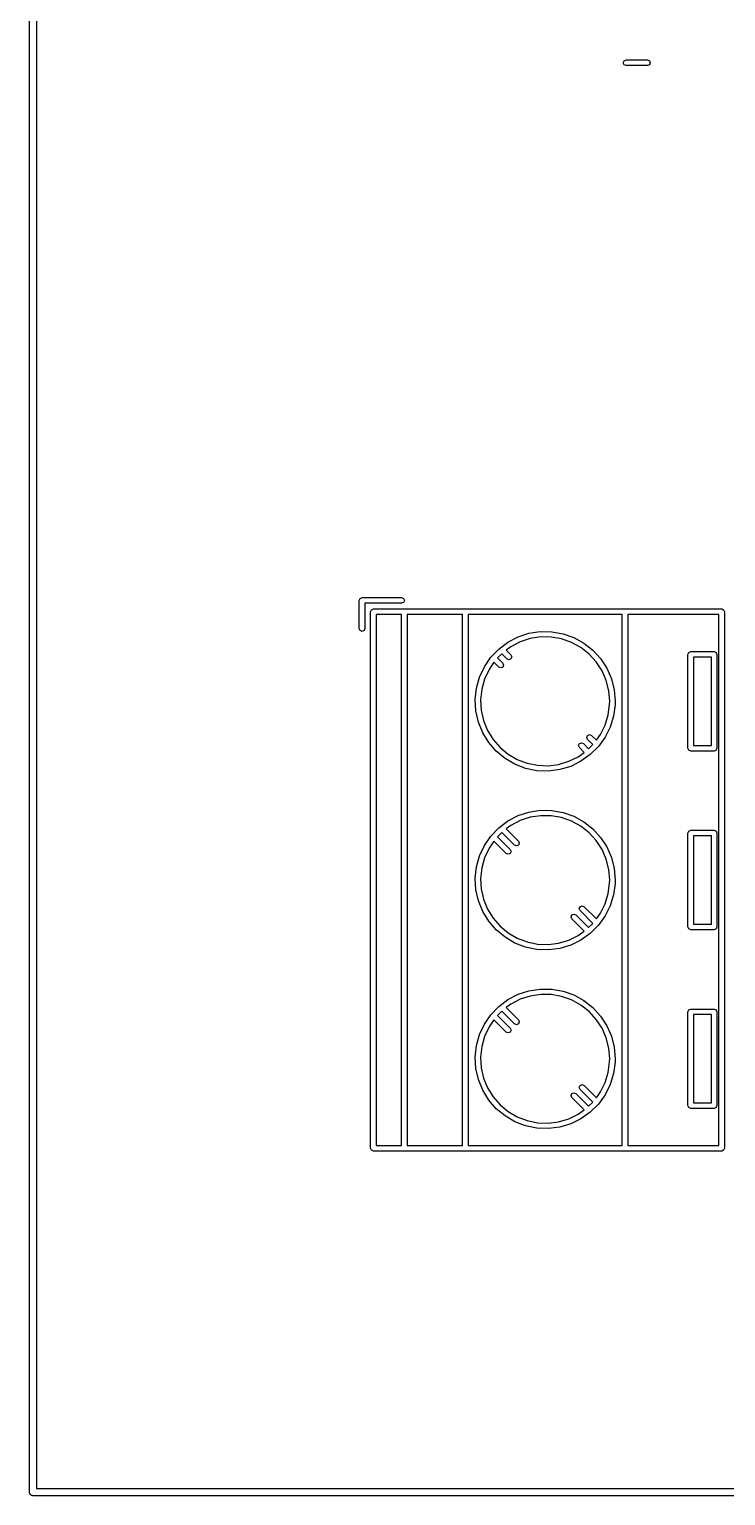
# Model space of a CAD drawing. Extents: x 10 to 287, y -200 to -10.
# Drawn here: x 33.42 to 48.25, y -122.34 to -91.09 of the extents above; entities that cross this region are included whole.
import ezdxf

# ---------------------------------------------------------------- set-up
doc = ezdxf.new("R2010")
doc.units = 0
doc.layers.add('BLACK', color=7, linetype='CONTINUOUS')

msp = doc.modelspace()

# ---------------------------------------------------------------- linework, layer by layer
at = {"layer": 'BLACK', "linetype": 'CONTINUOUS'}
for p, q in [((33.4159, -122.27), (33.4163, -36.7559)), ((33.5663, -36.8309), (33.5659, -122.195)), ((46.0679, -91.7971), (46.0855, -91.7546)), ((46.0855, -91.8395), (46.0679, -91.7971)), ((46.0855, -91.7546), (46.1279, -91.7371)), ((46.1279, -91.8571), (46.0855, -91.8395)), ((46.1279, -91.7371), (46.5821, -91.7371)), ((46.5821, -91.8571), (46.1279, -91.8571)), ((46.5821, -91.7371), (46.6245, -91.7546)), ((46.6245, -91.8395), (46.5821, -91.8571)), ((46.6245, -91.7546), (46.6421, -91.7971)), ((46.6421, -91.7971), (46.6245, -91.8395)), ((40.445, -103.26), (40.4626, -103.218)), ((40.445, -103.86), (40.445, -103.26)), ((40.4626, -103.218), (40.505, -103.2)), ((40.505, -103.2), (41.345, -103.2)), ((41.345, -103.32), (40.565, -103.32)), ((40.565, -103.32), (40.565, -103.86)), ((40.685, -103.5), (40.7026, -103.458)), ((40.7026, -103.458), (40.745, -103.44)), ((40.745, -103.44), (48.165, -103.44)), ((41.345, -103.2), (41.3874, -103.218)), ((41.3874, -103.302), (41.345, -103.32)), ((41.3874, -103.218), (41.405, -103.26)), ((41.405, -103.26), (41.3874, -103.302)), ((48.165, -103.44), (48.2074, -103.458)), ((48.2074, -103.458), (48.225, -103.5)), ((40.685, -114.94), (40.685, -103.5)), ((40.805, -103.56), (40.805, -114.88)), ((41.345, -103.56), (40.805, -103.56)), ((41.345, -114.88), (41.345, -103.56)), ((41.465, -103.56), (41.465, -114.88)), ((42.644, -103.56), (41.465, -103.56)), ((42.644, -114.88), (42.644, -103.56)), ((42.764, -103.56), (42.764, -114.88)), ((46.045, -103.56), (42.764, -103.56)), ((46.045, -114.88), (46.045, -103.56)), ((46.165, -103.56), (46.165, -114.88)), ((48.105, -103.56), (46.165, -103.56)), ((48.105, -114.88), (48.105, -103.56)), ((48.225, -103.5), (48.225, -114.94)), ((40.4626, -103.902), (40.445, -103.86)), ((40.505, -103.92), (40.4626, -103.902)), ((40.5474, -103.902), (40.505, -103.92)), ((40.565, -103.86), (40.5474, -103.902)), ((43.611, -104.149), (43.8276, -104.036)), ((43.8276, -104.036), (44.0597, -103.961)), ((44.0864, -104.073), (43.8723, -104.143)), ((44.0597, -103.961), (44.3011, -103.924)), ((44.3091, -104.039), (44.0864, -104.073)), ((44.3011, -103.924), (44.5452, -103.927)), ((44.5344, -104.041), (44.3091, -104.039)), ((44.7562, -104.081), (44.5344, -104.041)), ((44.5452, -103.927), (44.7856, -103.969)), ((44.9685, -104.156), (44.7562, -104.081)), ((44.7856, -103.969), (45.0158, -104.051)), ((45.0158, -104.051), (45.2296, -104.169)), ((43.2471, -104.472), (43.4157, -104.296)), ((43.48, -104.395), (43.3924, -104.487)), ((43.4157, -104.296), (43.611, -104.149)), ((43.5916, -104.506), (43.48, -104.395)), ((43.6725, -104.247), (43.5749, -104.32)), ((43.5749, -104.32), (43.6764, -104.422)), ((43.8723, -104.143), (43.6725, -104.247)), ((45.1657, -104.265), (44.9685, -104.156)), ((45.3425, -104.405), (45.1657, -104.265)), ((45.2296, -104.169), (45.4212, -104.32)), ((45.4942, -104.571), (45.3425, -104.405)), ((45.4212, -104.32), (45.5855, -104.501)), ((47.445, -104.41), (47.4626, -104.368)), ((47.4626, -104.368), (47.505, -104.35)), ((47.505, -104.35), (48.005, -104.35)), ((48.005, -104.35), (48.0474, -104.368)), ((48.0474, -104.368), (48.065, -104.41)), ((43.0066, -104.896), (43.1095, -104.674)), ((43.1095, -104.674), (43.2471, -104.472)), ((43.3141, -104.578), (43.2097, -104.731)), ((43.4176, -104.681), (43.3141, -104.578)), ((43.3924, -104.487), (43.5024, -104.597)), ((43.46, -104.699), (43.4176, -104.681)), ((43.5024, -104.681), (43.46, -104.699)), ((43.5024, -104.597), (43.52, -104.639)), ((43.52, -104.639), (43.5024, -104.681)), ((43.634, -104.524), (43.5916, -104.506)), ((43.6764, -104.506), (43.634, -104.524)), ((43.6764, -104.422), (43.694, -104.464)), ((43.694, -104.464), (43.6764, -104.506)), ((45.6165, -104.76), (45.4942, -104.571)), ((45.5855, -104.501), (45.7181, -104.706)), ((45.7181, -104.706), (45.8155, -104.93)), ((47.445, -106.41), (47.445, -104.41)), ((47.565, -104.47), (47.565, -106.35)), ((47.945, -104.47), (47.565, -104.47)), ((47.945, -106.35), (47.945, -104.47)), ((48.065, -104.41), (48.065, -106.41)), ((42.9414, -105.131), (43.0066, -104.896)), ((43.1149, -104.935), (43.0547, -105.152)), ((43.2097, -104.731), (43.1149, -104.935)), ((45.7064, -104.967), (45.6165, -104.76)), ((45.7612, -105.185), (45.7064, -104.967)), ((45.8155, -104.93), (45.875, -105.167)), ((42.9154, -105.374), (42.9414, -105.131)), ((43.0547, -105.152), (43.0307, -105.376)), ((45.7797, -105.41), (45.7612, -105.185)), ((45.875, -105.167), (45.895, -105.41)), ((42.9156, -105.376), (42.9154, -105.374)), ((42.9295, -105.617), (42.9156, -105.376)), ((42.9832, -105.856), (42.9295, -105.617)), ((43.0307, -105.376), (43.0437, -105.601)), ((43.0437, -105.601), (43.0932, -105.821)), ((45.7486, -105.701), (45.7781, -105.477)), ((45.7781, -105.477), (45.7797, -105.41)), ((45.8932, -105.483), (45.8613, -105.725)), ((45.895, -105.41), (45.8932, -105.483)), ((43.075, -106.082), (42.9832, -105.856)), ((43.0932, -105.821), (43.178, -106.03)), ((45.5833, -106.118), (45.6832, -105.916)), ((45.7904, -105.959), (45.6822, -106.177)), ((45.6832, -105.916), (45.7486, -105.701)), ((45.8613, -105.725), (45.7904, -105.959)), ((43.2026, -106.29), (43.075, -106.082)), ((43.178, -106.03), (43.2957, -106.222)), ((43.2957, -106.222), (43.4432, -106.392)), ((45.29, -106.181), (45.3076, -106.139)), ((45.3076, -106.223), (45.29, -106.181)), ((45.3076, -106.139), (45.35, -106.121)), ((45.4184, -106.334), (45.3076, -106.223)), ((45.35, -106.121), (45.3924, -106.139)), ((45.3924, -106.139), (45.4949, -106.241)), ((45.4949, -106.241), (45.5833, -106.118)), ((45.6822, -106.177), (45.5397, -106.376)), ((43.3625, -106.475), (43.2026, -106.29)), ((43.5504, -106.631), (43.3625, -106.475)), ((43.4432, -106.392), (43.6165, -106.536)), ((43.6165, -106.536), (43.811, -106.65)), ((44.9066, -106.69), (45.1089, -106.591)), ((45.1089, -106.591), (45.2357, -106.5)), ((45.116, -106.355), (45.1337, -106.312)), ((45.1334, -106.397), (45.116, -106.355)), ((45.2357, -106.5), (45.1334, -106.397)), ((45.1337, -106.312), (45.1762, -106.295)), ((45.3667, -106.548), (45.1679, -106.69)), ((45.1762, -106.295), (45.2186, -106.313)), ((45.2186, -106.313), (45.3287, -106.424)), ((45.3287, -106.424), (45.4184, -106.334)), ((45.5397, -106.376), (45.3667, -106.548)), ((47.4626, -106.452), (47.445, -106.41)), ((47.505, -106.47), (47.4626, -106.452)), ((48.005, -106.47), (47.505, -106.47)), ((47.565, -106.35), (47.945, -106.35)), ((48.0474, -106.452), (48.005, -106.47)), ((48.065, -106.41), (48.0474, -106.452)), ((43.7612, -106.754), (43.5504, -106.631)), ((43.9893, -106.841), (43.7612, -106.754)), ((43.811, -106.65), (44.0215, -106.73)), ((44.2286, -106.89), (43.9893, -106.841)), ((44.0215, -106.73), (44.2422, -106.775)), ((44.4726, -106.898), (44.2286, -106.89)), ((44.2422, -106.775), (44.4674, -106.783)), ((44.4674, -106.783), (44.6908, -106.755)), ((44.7148, -106.867), (44.4726, -106.898)), ((44.6908, -106.755), (44.9066, -106.69)), ((44.9487, -106.797), (44.7148, -106.867)), ((45.1679, -106.69), (44.9487, -106.797)), ((43.611, -107.959), (43.8276, -107.846)), ((43.8276, -107.846), (44.0597, -107.771)), ((44.0597, -107.771), (44.3011, -107.734)), ((44.3011, -107.734), (44.5452, -107.737)), ((44.5452, -107.737), (44.7856, -107.779)), ((44.7856, -107.779), (45.0158, -107.861)), ((43.2471, -108.282), (43.4157, -108.106)), ((43.4157, -108.106), (43.611, -107.959)), ((43.6725, -108.057), (43.5743, -108.13)), ((43.5743, -108.13), (43.8364, -108.393)), ((43.8723, -107.953), (43.6725, -108.057)), ((44.0864, -107.883), (43.8723, -107.953)), ((44.3091, -107.849), (44.0864, -107.883)), ((44.5344, -107.851), (44.3091, -107.849)), ((44.7562, -107.891), (44.5344, -107.851)), ((44.9685, -107.966), (44.7562, -107.891)), ((45.1657, -108.075), (44.9685, -107.966)), ((45.0158, -107.861), (45.2296, -107.979)), ((45.3425, -108.215), (45.1657, -108.075)), ((45.2296, -107.979), (45.4212, -108.13)), ((45.4212, -108.13), (45.5855, -108.311)), ((43.1095, -108.484), (43.2471, -108.282)), ((43.3136, -108.389), (43.2097, -108.541)), ((43.5765, -108.652), (43.3136, -108.389)), ((43.4795, -108.205), (43.3919, -108.297)), ((43.3919, -108.297), (43.6615, -108.568)), ((43.7516, -108.477), (43.4795, -108.205)), ((43.8364, -108.393), (43.854, -108.435)), ((43.854, -108.435), (43.8364, -108.477)), ((45.4942, -108.381), (45.3425, -108.215)), ((45.6165, -108.57), (45.4942, -108.381)), ((45.5855, -108.311), (45.7181, -108.516)), ((47.445, -108.22), (47.4626, -108.178)), ((47.445, -110.22), (47.445, -108.22)), ((47.4626, -108.178), (47.505, -108.16)), ((47.505, -108.16), (48.005, -108.16)), ((47.565, -108.28), (47.565, -110.16)), ((47.945, -108.28), (47.565, -108.28)), ((47.945, -110.16), (47.945, -108.28)), ((48.005, -108.16), (48.0474, -108.178)), ((48.0474, -108.178), (48.065, -108.22)), ((48.065, -108.22), (48.065, -110.22)), ((42.9414, -108.941), (43.0066, -108.706)), ((43.0066, -108.706), (43.1095, -108.484)), ((43.1149, -108.745), (43.0547, -108.962)), ((43.2097, -108.541), (43.1149, -108.745)), ((43.6189, -108.67), (43.5765, -108.652)), ((43.6614, -108.652), (43.6189, -108.67)), ((43.679, -108.61), (43.6614, -108.652)), ((43.6615, -108.568), (43.679, -108.61)), ((43.794, -108.495), (43.7516, -108.477)), ((43.8364, -108.477), (43.794, -108.495)), ((45.7064, -108.777), (45.6165, -108.57)), ((45.7612, -108.995), (45.7064, -108.777)), ((45.7181, -108.516), (45.8155, -108.74)), ((45.8155, -108.74), (45.875, -108.977)), ((42.9154, -109.184), (42.9414, -108.941)), ((43.0547, -108.962), (43.0307, -109.186)), ((45.7797, -109.22), (45.7612, -108.995)), ((45.875, -108.977), (45.895, -109.22)), ((42.9156, -109.186), (42.9154, -109.184)), ((42.9295, -109.427), (42.9156, -109.186)), ((43.0307, -109.186), (43.0437, -109.411)), ((45.7486, -109.511), (45.7781, -109.287)), ((45.7781, -109.287), (45.7797, -109.22)), ((45.8932, -109.293), (45.8613, -109.535)), ((45.895, -109.22), (45.8932, -109.293)), ((42.9832, -109.666), (42.9295, -109.427)), ((43.075, -109.892), (42.9832, -109.666)), ((43.0437, -109.411), (43.0932, -109.631)), ((43.0932, -109.631), (43.178, -109.84)), ((45.6832, -109.726), (45.7486, -109.511)), ((45.8613, -109.535), (45.7904, -109.769)), ((43.2026, -110.1), (43.075, -109.892)), ((43.178, -109.84), (43.2957, -110.032)), ((43.2957, -110.032), (43.4432, -110.202)), ((44.956, -110.006), (44.9736, -109.964)), ((44.9736, -110.048), (44.956, -110.006)), ((44.9736, -109.964), (45.016, -109.946)), ((45.016, -109.946), (45.0584, -109.964)), ((45.0584, -109.964), (45.3286, -110.234)), ((45.131, -109.831), (45.1486, -109.789)), ((45.1485, -109.873), (45.131, -109.831)), ((45.4185, -110.144), (45.1485, -109.873)), ((45.1486, -109.789), (45.1911, -109.771)), ((45.1911, -109.771), (45.2335, -109.789)), ((45.2335, -109.789), (45.495, -110.051)), ((45.495, -110.051), (45.5833, -109.928)), ((45.6822, -109.987), (45.5397, -110.186)), ((45.5833, -109.928), (45.6832, -109.726)), ((45.7904, -109.769), (45.6822, -109.987)), ((43.3625, -110.285), (43.2026, -110.1)), ((43.5504, -110.441), (43.3625, -110.285)), ((43.4432, -110.202), (43.6165, -110.346)), ((43.6165, -110.346), (43.811, -110.46)), ((45.2356, -110.31), (44.9736, -110.048)), ((45.1089, -110.401), (45.2356, -110.31)), ((45.3286, -110.234), (45.4185, -110.144)), ((45.5397, -110.186), (45.3667, -110.358)), ((47.4626, -110.262), (47.445, -110.22)), ((47.505, -110.28), (47.4626, -110.262)), ((48.005, -110.28), (47.505, -110.28)), ((47.565, -110.16), (47.945, -110.16)), ((48.0474, -110.262), (48.005, -110.28)), ((48.065, -110.22), (48.0474, -110.262)), ((43.7612, -110.564), (43.5504, -110.441)), ((43.9893, -110.651), (43.7612, -110.564)), ((43.811, -110.46), (44.0215, -110.54)), ((44.2286, -110.7), (43.9893, -110.651)), ((44.0215, -110.54), (44.2422, -110.585)), ((44.2422, -110.585), (44.4674, -110.593)), ((44.4674, -110.593), (44.6908, -110.565)), ((44.6908, -110.565), (44.9066, -110.5)), ((44.9487, -110.607), (44.7148, -110.677)), ((44.9066, -110.5), (45.1089, -110.401)), ((45.1679, -110.5), (44.9487, -110.607)), ((45.3667, -110.358), (45.1679, -110.5)), ((44.4726, -110.708), (44.2286, -110.7)), ((44.7148, -110.677), (44.4726, -110.708)), ((43.8276, -111.656), (44.0597, -111.581)), ((44.0597, -111.581), (44.3011, -111.544)), ((44.3011, -111.544), (44.5452, -111.547)), ((44.5452, -111.547), (44.7856, -111.589)), ((44.7856, -111.589), (45.0158, -111.671)), ((43.4157, -111.916), (43.611, -111.769)), ((43.6725, -111.867), (43.5743, -111.94)), ((43.611, -111.769), (43.8276, -111.656)), ((43.8723, -111.763), (43.6725, -111.867)), ((44.0864, -111.693), (43.8723, -111.763)), ((44.3091, -111.659), (44.0864, -111.693)), ((44.5344, -111.661), (44.3091, -111.659)), ((44.7562, -111.701), (44.5344, -111.661)), ((44.9685, -111.776), (44.7562, -111.701)), ((45.1657, -111.885), (44.9685, -111.776)), ((45.0158, -111.671), (45.2296, -111.789)), ((45.3425, -112.025), (45.1657, -111.885)), ((45.2296, -111.789), (45.4212, -111.94)), ((43.1095, -112.294), (43.2471, -112.092)), ((43.3136, -112.199), (43.2097, -112.351)), ((43.2471, -112.092), (43.4157, -111.916)), ((43.5765, -112.462), (43.3136, -112.199)), ((43.4795, -112.015), (43.3919, -112.107)), ((43.3919, -112.107), (43.6615, -112.378)), ((43.7516, -112.287), (43.4795, -112.015)), ((43.5743, -111.94), (43.8364, -112.203)), ((43.8364, -112.203), (43.854, -112.245)), ((45.4942, -112.191), (45.3425, -112.025)), ((45.4212, -111.94), (45.5855, -112.121)), ((45.6165, -112.38), (45.4942, -112.191)), ((45.5855, -112.121), (45.7181, -112.326)), ((47.445, -112.03), (47.4626, -111.988)), ((47.445, -114.03), (47.445, -112.03)), ((47.4626, -111.988), (47.505, -111.97)), ((47.505, -111.97), (48.005, -111.97)), ((47.565, -112.09), (47.565, -113.97)), ((47.945, -112.09), (47.565, -112.09)), ((47.945, -113.97), (47.945, -112.09)), ((48.005, -111.97), (48.0474, -111.988)), ((48.0474, -111.988), (48.065, -112.03)), ((48.065, -112.03), (48.065, -114.03)), ((42.9414, -112.751), (43.0066, -112.516)), ((43.0066, -112.516), (43.1095, -112.294)), ((43.2097, -112.351), (43.1149, -112.555)), ((43.6189, -112.48), (43.5765, -112.462)), ((43.6614, -112.462), (43.6189, -112.48)), ((43.679, -112.42), (43.6614, -112.462)), ((43.6615, -112.378), (43.679, -112.42)), ((43.794, -112.305), (43.7516, -112.287)), ((43.8364, -112.287), (43.794, -112.305)), ((43.854, -112.245), (43.8364, -112.287)), ((45.7064, -112.587), (45.6165, -112.38)), ((45.7181, -112.326), (45.8155, -112.55)), ((42.9154, -112.994), (42.9414, -112.751)), ((43.0547, -112.772), (43.0307, -112.996)), ((43.1149, -112.555), (43.0547, -112.772)), ((45.7612, -112.805), (45.7064, -112.587)), ((45.7797, -113.03), (45.7612, -112.805)), ((45.8155, -112.55), (45.875, -112.787)), ((45.875, -112.787), (45.895, -113.03)), ((42.9156, -112.996), (42.9154, -112.994)), ((42.9295, -113.237), (42.9156, -112.996)), ((43.0307, -112.996), (43.0437, -113.221)), ((45.7486, -113.321), (45.7781, -113.097)), ((45.7781, -113.097), (45.7797, -113.03)), ((45.8932, -113.103), (45.8613, -113.345)), ((45.895, -113.03), (45.8932, -113.103)), ((42.9832, -113.476), (42.9295, -113.237)), ((43.0437, -113.221), (43.0932, -113.441)), ((43.0932, -113.441), (43.178, -113.65)), ((45.6832, -113.536), (45.7486, -113.321)), ((45.8613, -113.345), (45.7904, -113.579)), ((43.075, -113.702), (42.9832, -113.476)), ((43.2026, -113.91), (43.075, -113.702)), ((43.178, -113.65), (43.2957, -113.842)), ((44.956, -113.816), (44.9736, -113.774)), ((44.9736, -113.774), (45.016, -113.756)), ((45.016, -113.756), (45.0584, -113.774)), ((45.0584, -113.774), (45.3286, -114.044)), ((45.131, -113.641), (45.1486, -113.599)), ((45.1485, -113.683), (45.131, -113.641)), ((45.4185, -113.954), (45.1485, -113.683)), ((45.1486, -113.599), (45.1911, -113.581)), ((45.1911, -113.581), (45.2335, -113.599)), ((45.2335, -113.599), (45.495, -113.861)), ((45.495, -113.861), (45.5833, -113.738)), ((45.5833, -113.738), (45.6832, -113.536)), ((45.7904, -113.579), (45.6822, -113.797)), ((43.3625, -114.095), (43.2026, -113.91)), ((43.2957, -113.842), (43.4432, -114.012)), ((43.5504, -114.251), (43.3625, -114.095)), ((43.4432, -114.012), (43.6165, -114.156)), ((44.9736, -113.858), (44.956, -113.816)), ((45.2356, -114.12), (44.9736, -113.858)), ((45.3286, -114.044), (45.4185, -113.954)), ((45.5397, -113.996), (45.3667, -114.168)), ((45.6822, -113.797), (45.5397, -113.996)), ((47.4626, -114.072), (47.445, -114.03)), ((47.505, -114.09), (47.4626, -114.072)), ((48.005, -114.09), (47.505, -114.09)), ((47.565, -113.97), (47.945, -113.97)), ((48.0474, -114.072), (48.005, -114.09)), ((48.065, -114.03), (48.0474, -114.072)), ((43.7612, -114.374), (43.5504, -114.251)), ((43.6165, -114.156), (43.811, -114.27)), ((43.9893, -114.461), (43.7612, -114.374)), ((43.811, -114.27), (44.0215, -114.35)), ((44.0215, -114.35), (44.2422, -114.395)), ((44.2422, -114.395), (44.4674, -114.403)), ((44.4674, -114.403), (44.6908, -114.375)), ((44.6908, -114.375), (44.9066, -114.31)), ((44.9066, -114.31), (45.1089, -114.211)), ((45.1679, -114.31), (44.9487, -114.417)), ((45.1089, -114.211), (45.2356, -114.12)), ((45.3667, -114.168), (45.1679, -114.31)), ((44.2286, -114.51), (43.9893, -114.461)), ((44.4726, -114.518), (44.2286, -114.51)), ((44.7148, -114.487), (44.4726, -114.518)), ((44.9487, -114.417), (44.7148, -114.487)), ((40.7026, -114.982), (40.685, -114.94)), ((40.745, -115), (40.7026, -114.982)), ((48.165, -115), (40.745, -115)), ((40.805, -114.88), (41.345, -114.88)), ((41.465, -114.88), (42.644, -114.88)), ((42.764, -114.88), (46.045, -114.88)), ((46.165, -114.88), (48.105, -114.88)), ((48.2074, -114.982), (48.165, -115)), ((48.225, -114.94), (48.2074, -114.982)), ((33.5659, -122.195), (206.771, -122.195)), ((33.4225, -122.288), (33.4159, -122.27)), ((33.4259, -122.307), (33.4225, -122.288)), ((33.4311, -122.312), (33.4259, -122.307)), ((33.4334, -122.318), (33.4311, -122.312)), ((33.4503, -122.328), (33.4334, -122.318)), ((33.4652, -122.34), (33.4503, -122.328)), ((33.475, -122.342), (33.4652, -122.34)), ((33.4778, -122.344), (33.475, -122.342)), ((33.4811, -122.343), (33.4778, -122.344)), ((33.4909, -122.345), (33.4811, -122.343)), ((206.846, -122.345), (33.4909, -122.345))]:
    msp.add_line(p, q, dxfattribs=at)

doc.saveas('drawing.dxf')
